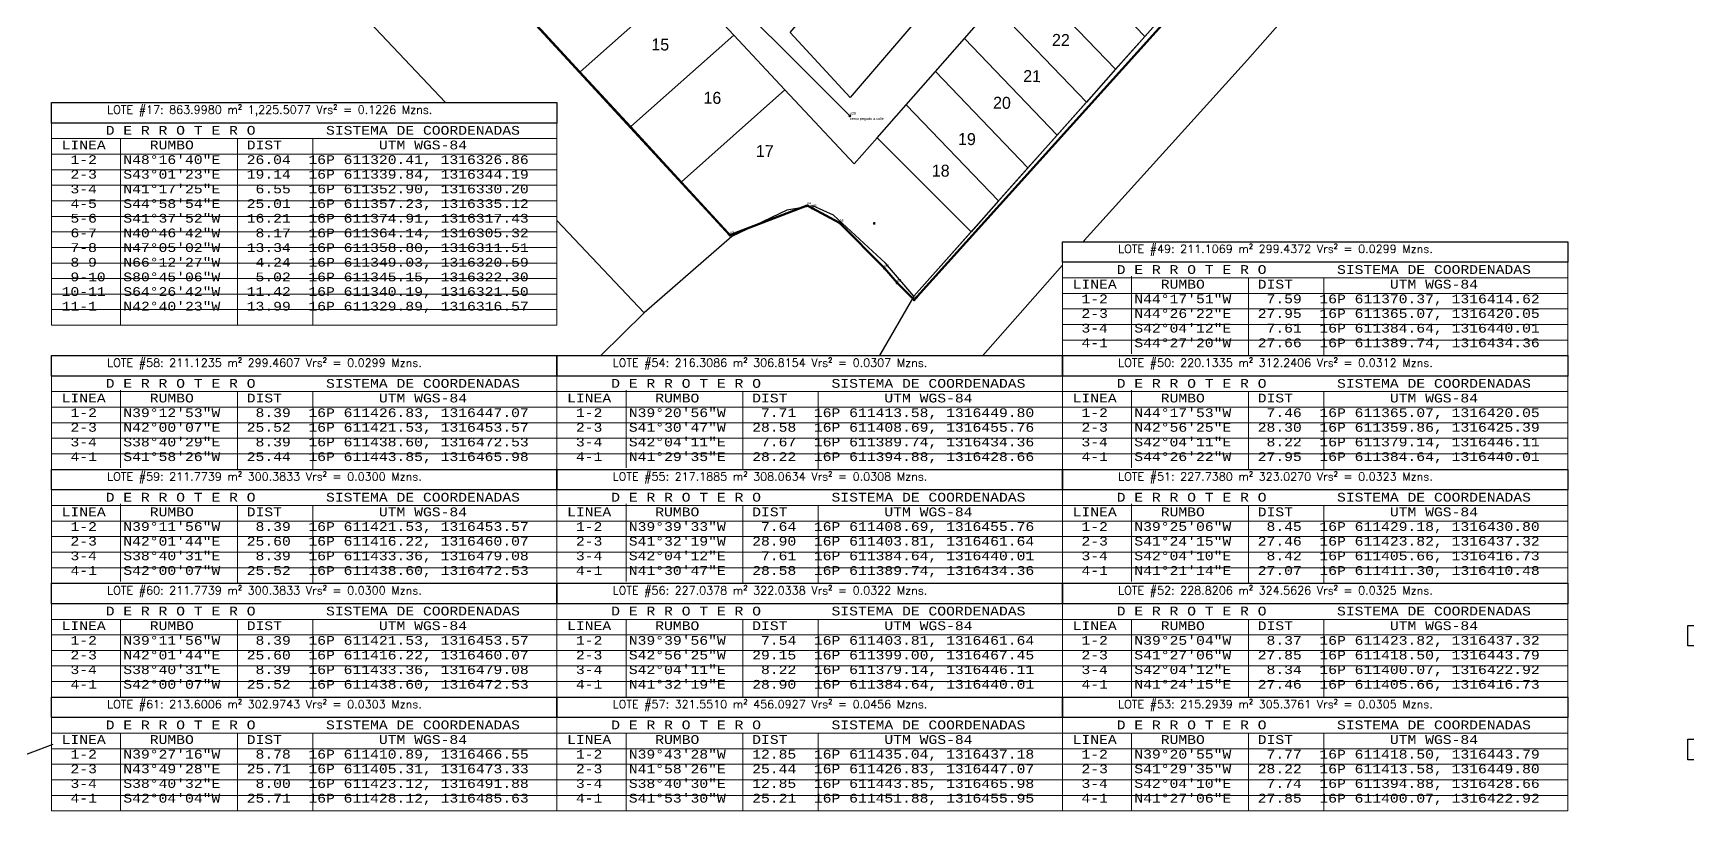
# Model space of a CAD drawing. Header units: metres. Extents: x 610261 to 617471, y 1314831 to 1317846.
# Drawn here: x 611198.3 to 611509.9, y 1316208.4 to 1316354.8 of the extents above; entities that cross this region are included whole.
import ezdxf
from ezdxf.enums import TextEntityAlignment as Align

# ---------------------------------------------------------------- set-up
doc = ezdxf.new("R2010")
doc.units = ezdxf.units.M
doc.header["$PDMODE"] = 34
doc.header["$PDSIZE"] = 0.15
for name, color, linetype in [('2', 1, 'Continuous'), ('DERROTERO', 7, 'Continuous'), ('TEXTO-LOTE', 3, 'Continuous')]:
    doc.layers.add(name, color=color, linetype=linetype)
for name, color, linetype, lineweight in [('cerco pegado a calle', 174, 'Continuous', 100), ('Point', 5, 'Continuous', 100), ('Point_Name', 1, 'Continuous', 100)]:
    doc.layers.add(name, color=color, linetype=linetype, lineweight=lineweight)
doc.styles.add('Annotative', font='romans.shx', dxfattribs={"height": 1.5})
doc.styles.add('Courier', font='cour.ttf')

msp = doc.modelspace()

# ---------------------------------------------------------------- linework, layer by layer
msp.add_lwpolyline([(611250.80761, 1316538.17021), (611254.25462, 1316541.49403), (611259.95262, 1316551.24003), (611278.68062, 1316570.58103), (611348.05072, 1316585.6613), (611362.35009, 1316567.7969), (611423.03931, 1316491.97697), (611472.78683, 1316429.82667), (611446.14162, 1316397.58103), (611364.13662, 1316305.31803), (611358.79762, 1316311.50803), (611349.02862, 1316320.59103), (611345.14562, 1316322.30303), (611340.18962, 1316321.49603), (611329.88962, 1316316.57103), (611263.38262, 1316388.71203), (611253.63094, 1316398.33509), (611232.85562, 1316420.46403), (611207.06662, 1316448.68003), (611226.08162, 1316466.06603), (611203.34262, 1316492.68003), (611208.95162, 1316497.81003)], close=True)
at = {"color": 3, "lineweight": 50}
msp.add_lwpolyline([(611226.55716, 1316465.51983), (611208.19177, 1316448.44466), (611329.49814, 1316316.79969), (611344.02411, 1316322.35223), (611345.00939, 1316321.8879), (611350.13405, 1316319.13006), (611358.59523, 1316310.55782), (611360.96471, 1316307.7947), (611364.18127, 1316304.60042), (611474.79366, 1316427.34198), (611423.11854, 1316491.87798), (611406.02932, 1316473.20231), (611317.69322, 1316379.56513), (611271.99659, 1316430.79152), (611256.78415, 1316445.77843), (611275.5606, 1316466.31959), (611251.82541, 1316490.60086), (611240.039, 1316502.40289), (611233.73331, 1316508.41398), (611228.11202, 1316513.83001), (611210.32629, 1316497.75716), (611216.53712, 1316491.31061), (611222.25632, 1316484.79126), (611228.01087, 1316478.10576)], dxfattribs=at)
at = {"color": 3, "elevation": 116.59246}
msp.add_lwpolyline([(611239.91574, 1316449.98025), (611252.49495, 1316437.50196), (611282.89061, 1316408.7654), (611322.10515, 1316369.24528), (611352.09871, 1316339.23879)], dxfattribs=at)
at = {"color": 7}
for points in [[(611390.04797, 1316372.49832), (611395.5117, 1316378.71973), (611413.11133, 1316360.41899), (611407.61064, 1316354.23022)], [(611320.6493, 1316364.75172), (611311.08961, 1316374.99342), (611291.79647, 1316357.89115), (611301.29942, 1316347.58318)], [(611352.12962, 1316342.73303), (611340.84564, 1316354.97617), (611358.39106, 1316375.44931), (611369.66557, 1316363.19746)], [(611384.58423, 1316366.27691), (611390.04797, 1316372.49832), (611407.61064, 1316354.23022), (611402.10996, 1316348.04145)], [(611330.24311, 1316354.47347), (611320.6493, 1316364.75172), (611301.29942, 1316347.58318), (611310.83627, 1316337.23844)], [(611379.1205, 1316360.05549), (611384.58423, 1316366.27691), (611402.10996, 1316348.04145), (611396.60927, 1316341.85269)], [(611373.65016, 1316353.82657), (611379.1205, 1316360.05549), (611396.60927, 1316341.85269), (611391.10194, 1316335.65644)], [(611339.84372, 1316344.18793), (611330.24311, 1316354.47347), (611310.83627, 1316337.23844), (611320.407, 1316326.85695)], [(611368.17983, 1316347.59764), (611373.65016, 1316353.82657), (611391.10194, 1316335.65644), (611385.59461, 1316329.4602)], [(611362.70289, 1316341.3612), (611368.17983, 1316347.59764), (611385.59461, 1316329.4602), (611380.08728, 1316323.26396)], [(611320.407, 1316326.85695), (611339.84478, 1316344.18888), (611352.90059, 1316330.19957), (611357.22596, 1316335.12476), (611374.90547, 1316317.43396), (611364.13662, 1316305.31803), (611358.79762, 1316311.50803), (611349.02862, 1316320.59103), (611345.14562, 1316322.30303), (611340.18962, 1316321.49603), (611329.88962, 1316316.57103)], [(611357.22596, 1316335.12476), (611362.70289, 1316341.3612), (611380.08728, 1316323.26396), (611374.90547, 1316317.43396)]]:
    msp.add_lwpolyline(points, close=True, dxfattribs=at)
at = {"layer": '2', "color": 1, "linetype": 'Continuous'}
for p, q in [((611064.91383, 1316565.31067), (611275.97493, 1316341.77329)), ((611296.92621, 1316319.58354), (611313.35683, 1316302.18167))]:
    msp.add_line(p, q, dxfattribs=at)
for points in [[(611509.86073, 1316447.68392), (611480.13205, 1316411.7337), (611451.09195, 1316377.26242), (611426.97183, 1316349.82167), (611396.19483, 1316315.80167), (611395.98147, 1316315.55949)], [(611329.88962, 1316316.57103), (611313.35683, 1316302.18167)], [(611392.09301, 1316311.14572), (611377.09636, 1316294.12313)], [(611364.13662, 1316305.31803), (611357.66184, 1316294.12313)], [(611313.35683, 1316302.18167), (611305.20305, 1316294.12313)], [(611202.03155, 1316220.88734), (611194.87683, 1316218.20167)]]:
    msp.add_lwpolyline(points, dxfattribs=at)
at = {"layer": 'cerco pegado a calle'}
msp.add_point((611352.09871, 1316339.23879, 119.75001), dxfattribs=at)
at = {"layer": 'DERROTERO', "lineweight": 9}
for p, q in [((611201.75941, 1316334.97545), (611296.92621, 1316334.97545)), ((611214.78288, 1316334.97545), (611214.78288, 1316299.84301)), ((611236.7766, 1316334.97545), (611236.7766, 1316299.84301)), ((611250.96051, 1316334.97545), (611250.96051, 1316299.84301)), ((611201.75941, 1316332.04775), (611296.92621, 1316332.04775)), ((611201.75941, 1316329.12004), (611296.92621, 1316329.12004)), ((611201.75941, 1316326.19234), (611296.92621, 1316326.19234)), ((611201.75941, 1316323.26463), (611296.92621, 1316323.26463)), ((611201.75941, 1316320.33693), (611296.92621, 1316320.33693)), ((611201.75941, 1316317.40923), (611296.92621, 1316317.40923)), ((611201.75941, 1316314.48152), (611296.92621, 1316314.48152)), ((611201.75941, 1316311.55382), (611296.92621, 1316311.55382)), ((611201.75941, 1316308.62612), (611296.92621, 1316308.62612)), ((611392.09301, 1316308.76165), (611487.25981, 1316308.76165)), ((611405.11648, 1316309.05951), (611405.11648, 1316294.42099)), ((611427.1102, 1316308.76165), (611427.1102, 1316294.12313)), ((611441.2941, 1316308.76165), (611441.2941, 1316294.12313)), ((611201.75941, 1316305.69841), (611296.92621, 1316305.69841)), ((611392.09301, 1316305.83394), (611487.25981, 1316305.83394)), ((611201.75941, 1316302.77071), (611296.92621, 1316302.77071)), ((611392.09301, 1316302.90624), (611487.25981, 1316302.90624)), ((611392.09301, 1316299.97853), (611487.25981, 1316299.97853)), ((611392.09301, 1316297.05083), (611487.25981, 1316297.05083)), ((611201.75941, 1316287.32528), (611296.92621, 1316287.32528)), ((611214.78288, 1316287.62314), (611214.78288, 1316272.98462)), ((611236.7766, 1316287.32528), (611236.7766, 1316272.68676)), ((611250.96051, 1316287.32528), (611250.96051, 1316272.68676)), ((611296.92621, 1316287.32528), (611392.09301, 1316287.32528)), ((611309.94968, 1316287.62314), (611309.94968, 1316272.98462)), ((611331.9434, 1316287.32528), (611331.9434, 1316272.68676)), ((611346.1273, 1316287.32528), (611346.1273, 1316272.68676)), ((611392.09301, 1316287.32528), (611487.25981, 1316287.32528)), ((611405.11648, 1316287.62314), (611405.11648, 1316272.98462)), ((611427.1102, 1316287.32528), (611427.1102, 1316272.68676)), ((611441.2941, 1316287.32528), (611441.2941, 1316272.68676)), ((611201.75941, 1316284.39758), (611296.92621, 1316284.39758)), ((611296.92621, 1316284.39758), (611392.09301, 1316284.39758)), ((611392.09301, 1316284.39758), (611487.25981, 1316284.39758)), ((611201.75941, 1316281.46987), (611296.92621, 1316281.46987)), ((611296.92621, 1316281.46987), (611392.09301, 1316281.46987)), ((611392.09301, 1316281.46987), (611487.25981, 1316281.46987)), ((611201.75941, 1316278.54217), (611296.92621, 1316278.54217)), ((611296.92621, 1316278.54217), (611392.09301, 1316278.54217)), ((611392.09301, 1316278.54217), (611487.25981, 1316278.54217)), ((611201.75941, 1316275.61447), (611296.92621, 1316275.61447)), ((611296.92621, 1316275.61447), (611392.09301, 1316275.61447)), ((611392.09301, 1316275.61447), (611487.25981, 1316275.61447)), ((611201.75941, 1316265.88892), (611296.92621, 1316265.88892)), ((611214.78288, 1316266.18678), (611214.78288, 1316251.54826)), ((611236.7766, 1316265.88892), (611236.7766, 1316251.2504)), ((611250.96051, 1316265.88892), (611250.96051, 1316251.2504)), ((611296.92621, 1316265.88892), (611392.09301, 1316265.88892)), ((611309.94968, 1316266.18678), (611309.94968, 1316251.54826)), ((611331.9434, 1316265.88892), (611331.9434, 1316251.2504)), ((611346.1273, 1316265.88892), (611346.1273, 1316251.2504)), ((611392.09301, 1316265.88892), (611487.25981, 1316265.88892)), ((611405.11648, 1316266.18678), (611405.11648, 1316251.54826)), ((611427.1102, 1316265.88892), (611427.1102, 1316251.2504)), ((611441.2941, 1316265.88892), (611441.2941, 1316251.2504)), ((611201.75941, 1316262.96121), (611296.92621, 1316262.96121)), ((611296.92621, 1316262.96121), (611392.09301, 1316262.96121)), ((611392.09301, 1316262.96121), (611487.25981, 1316262.96121)), ((611201.75941, 1316260.03351), (611296.92621, 1316260.03351)), ((611296.92621, 1316260.03351), (611392.09301, 1316260.03351)), ((611392.09301, 1316260.03351), (611487.25981, 1316260.03351)), ((611201.75941, 1316257.10581), (611296.92621, 1316257.10581)), ((611296.92621, 1316257.10581), (611392.09301, 1316257.10581)), ((611392.09301, 1316257.10581), (611487.25981, 1316257.10581)), ((611201.75941, 1316254.1781), (611296.92621, 1316254.1781)), ((611296.92621, 1316254.1781), (611392.09301, 1316254.1781)), ((611392.09301, 1316254.1781), (611487.25981, 1316254.1781)), ((611201.75941, 1316244.45255), (611296.92621, 1316244.45255)), ((611214.78288, 1316244.45255), (611214.78288, 1316229.81404)), ((611236.7766, 1316244.45255), (611236.7766, 1316229.81404)), ((611250.96051, 1316244.45255), (611250.96051, 1316229.81404)), ((611296.92621, 1316244.45255), (611392.09301, 1316244.45255)), ((611309.94968, 1316244.45255), (611309.94968, 1316229.81404)), ((611331.9434, 1316244.45255), (611331.9434, 1316229.81404)), ((611346.1273, 1316244.45255), (611346.1273, 1316229.81404)), ((611392.09301, 1316244.45255), (611487.25981, 1316244.45255)), ((611405.11648, 1316244.45255), (611405.11648, 1316229.81404)), ((611427.1102, 1316244.45255), (611427.1102, 1316229.81404)), ((611441.2941, 1316244.45255), (611441.2941, 1316229.81404)), ((611201.75941, 1316241.52485), (611296.92621, 1316241.52485)), ((611296.92621, 1316241.52485), (611392.09301, 1316241.52485)), ((611392.09301, 1316241.52485), (611487.25981, 1316241.52485)), ((611201.75941, 1316238.59715), (611296.92621, 1316238.59715)), ((611296.92621, 1316238.59715), (611392.09301, 1316238.59715)), ((611392.09301, 1316238.59715), (611487.25981, 1316238.59715)), ((611201.75941, 1316235.66944), (611296.92621, 1316235.66944)), ((611296.92621, 1316235.66944), (611392.09301, 1316235.66944)), ((611392.09301, 1316235.66944), (611487.25981, 1316235.66944)), ((611201.75941, 1316232.74174), (611296.92621, 1316232.74174)), ((611296.92621, 1316232.74174), (611392.09301, 1316232.74174)), ((611392.09301, 1316232.74174), (611487.25981, 1316232.74174)), ((611201.75941, 1316223.01619), (611296.92621, 1316223.01619)), ((611214.78288, 1316223.01619), (611214.78288, 1316208.37767)), ((611236.7766, 1316223.01619), (611236.7766, 1316208.37767)), ((611250.96051, 1316223.01619), (611250.96051, 1316208.37767)), ((611296.92621, 1316223.01619), (611392.09301, 1316223.01619)), ((611309.94968, 1316223.01619), (611309.94968, 1316208.37767)), ((611331.9434, 1316223.01619), (611331.9434, 1316208.37767)), ((611346.1273, 1316223.01619), (611346.1273, 1316208.37767)), ((611392.09301, 1316223.01619), (611487.25981, 1316223.01619)), ((611405.11648, 1316223.01619), (611405.11648, 1316208.37767)), ((611427.1102, 1316223.01619), (611427.1102, 1316208.37767)), ((611441.2941, 1316223.01619), (611441.2941, 1316208.37767)), ((611201.75941, 1316220.08849), (611296.92621, 1316220.08849)), ((611296.92621, 1316220.08849), (611392.09301, 1316220.08849)), ((611392.09301, 1316220.08849), (611487.25981, 1316220.08849)), ((611201.75941, 1316217.16078), (611296.92621, 1316217.16078)), ((611296.92621, 1316217.16078), (611392.09301, 1316217.16078)), ((611392.09301, 1316217.16078), (611487.25981, 1316217.16078)), ((611201.75941, 1316214.23308), (611296.92621, 1316214.23308)), ((611296.92621, 1316214.23308), (611392.09301, 1316214.23308)), ((611392.09301, 1316214.23308), (611487.25981, 1316214.23308)), ((611201.75941, 1316211.30538), (611296.92621, 1316211.30538)), ((611296.92621, 1316211.30538), (611392.09301, 1316211.30538)), ((611392.09301, 1316211.30538), (611487.25981, 1316211.30538))]:
    msp.add_line(p, q, dxfattribs=at)
at = {"layer": 'DERROTERO', "color": 7}
for points in [[(611296.92621, 1316337.90315), (611201.75941, 1316337.90315), (611201.75941, 1316341.77329), (611296.92621, 1316341.77329)], [(611487.25981, 1316311.68935), (611392.09301, 1316311.68935), (611392.09301, 1316315.55949), (611487.25981, 1316315.55949)], [(611296.92621, 1316290.25299), (611201.75941, 1316290.25299), (611201.75941, 1316294.12313), (611296.92621, 1316294.12313)], [(611392.09301, 1316290.25299), (611296.92621, 1316290.25299), (611296.92621, 1316294.12313), (611392.09301, 1316294.12313)], [(611487.25981, 1316290.25299), (611392.09301, 1316290.25299), (611392.09301, 1316294.12313), (611487.25981, 1316294.12313)], [(611296.92621, 1316268.81662), (611201.75941, 1316268.81662), (611201.75941, 1316272.68676), (611296.92621, 1316272.68676)], [(611392.09301, 1316268.81662), (611296.92621, 1316268.81662), (611296.92621, 1316272.68676), (611392.09301, 1316272.68676)], [(611487.25981, 1316268.81662), (611392.09301, 1316268.81662), (611392.09301, 1316272.68676), (611487.25981, 1316272.68676)], [(611296.92621, 1316247.38026), (611201.75941, 1316247.38026), (611201.75941, 1316251.2504), (611296.92621, 1316251.2504)], [(611392.09301, 1316247.38026), (611296.92621, 1316247.38026), (611296.92621, 1316251.2504), (611392.09301, 1316251.2504)], [(611487.25981, 1316247.38026), (611392.09301, 1316247.38026), (611392.09301, 1316251.2504), (611487.25981, 1316251.2504)], [(611605.02753, 1316239.44255), (611509.86073, 1316239.44255), (611509.86073, 1316243.3127), (611605.02753, 1316243.3127)], [(611296.92621, 1316225.94389), (611201.75941, 1316225.94389), (611201.75941, 1316229.81404), (611296.92621, 1316229.81404)], [(611392.09301, 1316225.94389), (611296.92621, 1316225.94389), (611296.92621, 1316229.81404), (611392.09301, 1316229.81404)], [(611487.25981, 1316225.94389), (611392.09301, 1316225.94389), (611392.09301, 1316229.81404), (611487.25981, 1316229.81404)], [(611605.02753, 1316218.00619), (611509.86073, 1316218.00619), (611509.86073, 1316221.87633), (611605.02753, 1316221.87633)]]:
    msp.add_lwpolyline(points, close=True, dxfattribs=at)
at = {"layer": 'DERROTERO', "lineweight": 9}
for points in [[(611201.75941, 1316337.90315), (611296.92621, 1316337.90315), (611296.92621, 1316299.84301), (611201.75941, 1316299.84301)], [(611392.09301, 1316311.68935), (611487.25981, 1316311.68935), (611487.25981, 1316294.12313), (611392.09301, 1316294.12313)], [(611201.75941, 1316290.25299), (611296.92621, 1316290.25299), (611296.92621, 1316272.68676), (611201.75941, 1316272.68676)], [(611296.92621, 1316290.25299), (611392.09301, 1316290.25299), (611392.09301, 1316272.68676), (611296.92621, 1316272.68676)], [(611392.09301, 1316290.25299), (611487.25981, 1316290.25299), (611487.25981, 1316272.68676), (611392.09301, 1316272.68676)], [(611201.75941, 1316268.81662), (611296.92621, 1316268.81662), (611296.92621, 1316251.2504), (611201.75941, 1316251.2504)], [(611296.92621, 1316268.81662), (611392.09301, 1316268.81662), (611392.09301, 1316251.2504), (611296.92621, 1316251.2504)], [(611392.09301, 1316268.81662), (611487.25981, 1316268.81662), (611487.25981, 1316251.2504), (611392.09301, 1316251.2504)], [(611201.75941, 1316247.38026), (611296.92621, 1316247.38026), (611296.92621, 1316229.81404), (611201.75941, 1316229.81404)], [(611296.92621, 1316247.38026), (611392.09301, 1316247.38026), (611392.09301, 1316229.81404), (611296.92621, 1316229.81404)], [(611392.09301, 1316247.38026), (611487.25981, 1316247.38026), (611487.25981, 1316229.81404), (611392.09301, 1316229.81404)], [(611201.75941, 1316225.94389), (611296.92621, 1316225.94389), (611296.92621, 1316208.37767), (611201.75941, 1316208.37767)], [(611296.92621, 1316225.94389), (611392.09301, 1316225.94389), (611392.09301, 1316208.37767), (611296.92621, 1316208.37767)], [(611392.09301, 1316225.94389), (611487.25981, 1316225.94389), (611487.25981, 1316208.37767), (611392.09301, 1316208.37767)]]:
    msp.add_lwpolyline(points, close=True, dxfattribs=at)
at = {"layer": 'Point', "color": 3, "lineweight": 50}
for p in [(611345.00939, 1316321.8879, 4.87382), (611350.13405, 1316319.13006, 5.01479), (611329.49814, 1316316.79969, 9.71984), (611358.59523, 1316310.55782, 4.73756), (611360.96471, 1316307.7947, 5.34171), (611364.18127, 1316304.60042, 2.95482)]:
    msp.add_point(p, dxfattribs=at)
at = {"layer": 'Point'}
msp.add_point((611356.68872, 1316319.02306, 121.73354), dxfattribs=at)

# ---------------------------------------------------------------- texts
at = {"layer": 'cerco pegado a calle'}
for s, p in [('p29', (611352.09871, 1316339.48879)), ('cerco pegado a calle', (611352.09871, 1316338.48879))]:
    msp.add_text(s, height=0.5, dxfattribs=at).set_placement(p)
at = {"layer": 'DERROTERO', "char_height": 1.5390041, "attachment_point": 1, "style": 'Annotative'}
for s, insert in [('\\pi-7.69502,l7.69502;{\\C1;LOTE #17: 863.9980 m² 1,225.5077 Vrs² = 0.1226 Mzns.}', (611212.26794, 1316341.19707)), ('\\pi-7.69502,l7.69502;{\\C1;LOTE #49: 211.1069 m² 299.4372 Vrs² = 0.0299 Mzns.}', (611402.60154, 1316314.98327)), ('\\pi-7.69502,l7.69502;{\\C1;LOTE #58: 211.1235 m² 299.4607 Vrs² = 0.0299 Mzns.}', (611212.26794, 1316293.54691)), ('\\pi-7.69502,l7.69502;{\\C1;LOTE #54: 216.3086 m² 306.8154 Vrs² = 0.0307 Mzns.}', (611307.43474, 1316293.54691)), ('\\pi-7.69502,l7.69502;{\\C1;LOTE #50: 220.1335 m² 312.2406 Vrs² = 0.0312 Mzns.}', (611402.60154, 1316293.54691)), ('\\pi-7.69502,l7.69502;{\\C1;LOTE #59: 211.7739 m² 300.3833 Vrs² = 0.0300 Mzns.}', (611212.26794, 1316272.11054)), ('\\pi-7.69502,l7.69502;{\\C1;LOTE #55: 217.1885 m² 308.0634 Vrs² = 0.0308 Mzns.}', (611307.43474, 1316272.11054)), ('\\pi-7.69502,l7.69502;{\\C1;LOTE #51: 227.7380 m² 323.0270 Vrs² = 0.0323 Mzns.}', (611402.60154, 1316272.11054)), ('\\pi-7.69502,l7.69502;{\\C1;LOTE #60: 211.7739 m² 300.3833 Vrs² = 0.0300 Mzns.}', (611212.26794, 1316250.67418)), ('\\pi-7.69502,l7.69502;{\\C1;LOTE #56: 227.0378 m² 322.0338 Vrs² = 0.0322 Mzns.}', (611307.43474, 1316250.67418)), ('\\pi-7.69502,l7.69502;{\\C1;LOTE #52: 228.8206 m² 324.5626 Vrs² = 0.0325 Mzns.}', (611402.60154, 1316250.67418)), ('\\pi-7.69502,l7.69502;{\\C1;LOTE #61: 213.6006 m² 302.9743 Vrs² = 0.0303 Mzns.}', (611212.26794, 1316229.23781)), ('\\pi-7.69502,l7.69502;{\\C1;LOTE #57: 321.5510 m² 456.0927 Vrs² = 0.0456 Mzns.}', (611307.43474, 1316229.23781)), ('\\pi-7.69502,l7.69502;{\\C1;LOTE #53: 215.2939 m² 305.3761 Vrs² = 0.0305 Mzns.}', (611402.60154, 1316229.23781))]:
    msp.add_mtext_dynamic_manual_height_columns(s, width=243.2999224, gutter_width=7.5, heights=[14.92892], dxfattribs=dict(at, insert=insert))
at = {"layer": 'DERROTERO', "char_height": 1.6556413, "width": 99.2823057, "attachment_point": 1, "style": 'Courier'}
for s, insert in [('      D E R R O T E R O        SISTEMA DE COORDENADAS\\P LINEA     RUMBO      DIST           UTM WGS-84\\P  1-2   N48°16\'40"E   26.04  16P 611320.41, 1316326.86\\P  2-3   S43°01\'23"E   19.14  16P 611339.84, 1316344.19\\P  3-4   N41°17\'25"E    6.55  16P 611352.90, 1316330.20\\P  4-5   S44°58\'54"E   25.01  16P 611357.23, 1316335.12\\P  5-6   S41°37\'52"W   16.21  16P 611374.91, 1316317.43\\P  6-7   N40°46\'42"W    8.17  16P 611364.14, 1316305.32\\P  7-8   N47°05\'02"W   13.34  16P 611358.80, 1316311.51\\P  8-9   N66°12\'27"W    4.24  16P 611349.03, 1316320.59\\P  9-10  S80°45\'06"W    5.02  16P 611345.15, 1316322.30\\P 10-11  S64°26\'42"W   11.42  16P 611340.19, 1316321.50\\P 11-1   N42°40\'23"W   13.99  16P 611329.89, 1316316.57', (611202.03155, 1316337.36384)), ('      D E R R O T E R O        SISTEMA DE COORDENADAS\\P LINEA     RUMBO      DIST           UTM WGS-84\\P  1-2   N44°17\'51"W    7.59  16P 611370.37, 1316414.62\\P  2-3   N44°26\'22"E   27.95  16P 611365.07, 1316420.05\\P  3-4   S42°04\'12"E    7.61  16P 611384.64, 1316440.01\\P  4-1   S44°27\'20"W   27.66  16P 611389.74, 1316434.36', (611392.36515, 1316311.15004)), ('      D E R R O T E R O        SISTEMA DE COORDENADAS\\P LINEA     RUMBO      DIST           UTM WGS-84\\P  1-2   N39°12\'53"W    8.39  16P 611426.83, 1316447.07\\P  2-3   N42°00\'07"E   25.52  16P 611421.53, 1316453.57\\P  3-4   S38°40\'29"E    8.39  16P 611438.60, 1316472.53\\P  4-1   S41°58\'26"W   25.44  16P 611443.85, 1316465.98', (611202.03155, 1316289.71368)), ('      D E R R O T E R O        SISTEMA DE COORDENADAS\\P LINEA     RUMBO      DIST           UTM WGS-84\\P  1-2   N39°20\'56"W    7.71  16P 611413.58, 1316449.80\\P  2-3   S41°30\'47"W   28.58  16P 611408.69, 1316455.76\\P  3-4   S42°04\'11"E    7.67  16P 611389.74, 1316434.36\\P  4-1   N41°29\'35"E   28.22  16P 611394.88, 1316428.66', (611297.19835, 1316289.71368)), ('      D E R R O T E R O        SISTEMA DE COORDENADAS\\P LINEA     RUMBO      DIST           UTM WGS-84\\P  1-2   N44°17\'53"W    7.46  16P 611365.07, 1316420.05\\P  2-3   N42°56\'25"E   28.30  16P 611359.86, 1316425.39\\P  3-4   S42°04\'11"E    8.22  16P 611379.14, 1316446.11\\P  4-1   S44°26\'22"W   27.95  16P 611384.64, 1316440.01', (611392.36515, 1316289.71368)), ('      D E R R O T E R O        SISTEMA DE COORDENADAS\\P LINEA     RUMBO      DIST           UTM WGS-84\\P  1-2   N39°11\'56"W    8.39  16P 611421.53, 1316453.57\\P  2-3   N42°01\'44"E   25.60  16P 611416.22, 1316460.07\\P  3-4   S38°40\'31"E    8.39  16P 611433.36, 1316479.08\\P  4-1   S42°00\'07"W   25.52  16P 611438.60, 1316472.53', (611202.03155, 1316268.27731)), ('      D E R R O T E R O        SISTEMA DE COORDENADAS\\P LINEA     RUMBO      DIST           UTM WGS-84\\P  1-2   N39°39\'33"W    7.64  16P 611408.69, 1316455.76\\P  2-3   S41°32\'19"W   28.90  16P 611403.81, 1316461.64\\P  3-4   S42°04\'12"E    7.61  16P 611384.64, 1316440.01\\P  4-1   N41°30\'47"E   28.58  16P 611389.74, 1316434.36', (611297.19835, 1316268.27731)), ('      D E R R O T E R O        SISTEMA DE COORDENADAS\\P LINEA     RUMBO      DIST           UTM WGS-84\\P  1-2   N39°25\'06"W    8.45  16P 611429.18, 1316430.80\\P  2-3   S41°24\'15"W   27.46  16P 611423.82, 1316437.32\\P  3-4   S42°04\'10"E    8.42  16P 611405.66, 1316416.73\\P  4-1   N41°21\'14"E   27.07  16P 611411.30, 1316410.48', (611392.36515, 1316268.27731)), ('      D E R R O T E R O        SISTEMA DE COORDENADAS\\P LINEA     RUMBO      DIST           UTM WGS-84\\P  1-2   N39°11\'56"W    8.39  16P 611421.53, 1316453.57\\P  2-3   N42°01\'44"E   25.60  16P 611416.22, 1316460.07\\P  3-4   S38°40\'31"E    8.39  16P 611433.36, 1316479.08\\P  4-1   S42°00\'07"W   25.52  16P 611438.60, 1316472.53', (611202.03155, 1316246.84095)), ('      D E R R O T E R O        SISTEMA DE COORDENADAS\\P LINEA     RUMBO      DIST           UTM WGS-84\\P  1-2   N39°39\'56"W    7.54  16P 611403.81, 1316461.64\\P  2-3   S42°56\'25"W   29.15  16P 611399.00, 1316467.45\\P  3-4   S42°04\'11"E    8.22  16P 611379.14, 1316446.11\\P  4-1   N41°32\'19"E   28.90  16P 611384.64, 1316440.01', (611297.19835, 1316246.84095)), ('      D E R R O T E R O        SISTEMA DE COORDENADAS\\P LINEA     RUMBO      DIST           UTM WGS-84\\P  1-2   N39°25\'04"W    8.37  16P 611423.82, 1316437.32\\P  2-3   S41°27\'06"W   27.85  16P 611418.50, 1316443.79\\P  3-4   S42°04\'12"E    8.34  16P 611400.07, 1316422.92\\P  4-1   N41°24\'15"E   27.46  16P 611405.66, 1316416.73', (611392.36515, 1316246.84095)), ('      D E R R O T E R O        SISTEMA DE COORDENADAS\\P LINEA     RUMBO      DIST           UTM WGS-84\\P  1-2   N39°27\'16"W    8.78  16P 611410.89, 1316466.55\\P  2-3   N43°49\'28"E   25.71  16P 611405.31, 1316473.33\\P  3-4   S38°40\'32"E    8.00  16P 611423.12, 1316491.88\\P  4-1   S42°04\'04"W   25.71  16P 611428.12, 1316485.63', (611202.03155, 1316225.40459)), ('      D E R R O T E R O        SISTEMA DE COORDENADAS\\P LINEA     RUMBO      DIST           UTM WGS-84\\P  1-2   N39°43\'28"W   12.85  16P 611435.04, 1316437.18\\P  2-3   N41°58\'26"E   25.44  16P 611426.83, 1316447.07\\P  3-4   S38°40\'30"E   12.85  16P 611443.85, 1316465.98\\P  4-1   S41°53\'30"W   25.21  16P 611451.88, 1316455.95', (611297.19835, 1316225.40459)), ('      D E R R O T E R O        SISTEMA DE COORDENADAS\\P LINEA     RUMBO      DIST           UTM WGS-84\\P  1-2   N39°20\'55"W    7.77  16P 611418.50, 1316443.79\\P  2-3   S41°29\'35"W   28.22  16P 611413.58, 1316449.80\\P  3-4   S42°04\'10"E    7.74  16P 611394.88, 1316428.66\\P  4-1   N41°27\'06"E   27.85  16P 611400.07, 1316422.92', (611392.36515, 1316225.40459))]:
    msp.add_mtext(s, dxfattribs=dict(at, insert=insert))
at = {"layer": 'Point_Name', "color": 3, "lineweight": 50}
for s, p in [('p4', (611344.03634, 1316322.60193, -116.35313)), ('p5', (611345.02162, 1316322.1376, -116.35313)), ('p3', (611329.51037, 1316317.04939, -116.35313)), ('p6', (611350.14629, 1316319.37976, -116.35313)), ('p7', (611358.60746, 1316310.80752, -116.35313)), ('p8', (611360.97694, 1316308.0444, -116.35313)), ('p9', (611364.1935, 1316304.85012, -116.35313))]:
    msp.add_text(s, height=0.5, rotation=357.1956798, dxfattribs=at).set_placement(p)
at = {"layer": 'TEXTO-LOTE'}
for s, p in [('15', (611314.7218, 1316352.71988)), ('22', (611390.14347, 1316353.56936)), ('21', (611384.72397, 1316346.76671)), ('16', (611324.53254, 1316342.67613)), ('20', (611379.04723, 1316341.7385)), ('17', (611334.39288, 1316332.64581)), ('19', (611372.45424, 1316334.91422)), ('18', (611367.51823, 1316328.96333))]:
    msp.add_text(s, height=2.25, rotation=359.3292905, dxfattribs=at).set_placement(p, align=Align.MIDDLE_LEFT)

doc.saveas('drawing.dxf')
